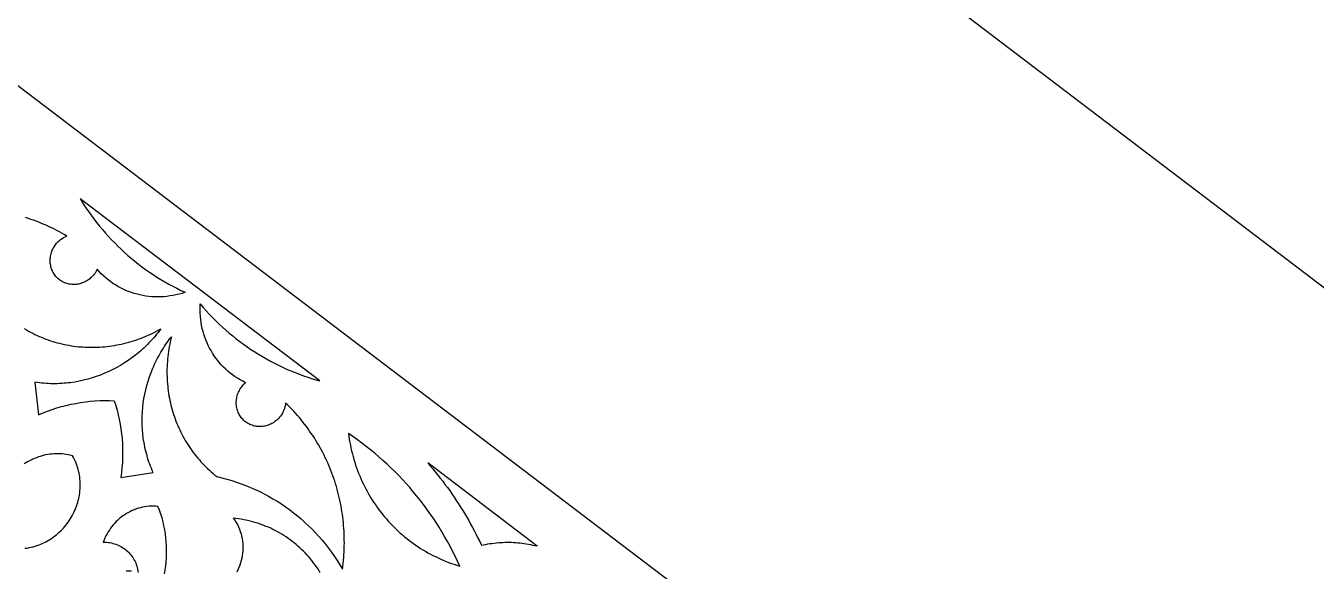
# Model space of a CAD drawing. Extents: x -1429 to -724, y 80 to 630.
# Drawn here: x -910.9 to -787.9, y 460.4 to 512.4 of the extents above; entities that cross this region are included whole.
import ezdxf

# ---------------------------------------------------------------- set-up
doc = ezdxf.new("R2010")
doc.units = 0
doc.layers.add('LAYER_1', color=18, linetype='CONTINUOUS')

msp = doc.modelspace()

# ---------------------------------------------------------------- linework, layer by layer
at = {"layer": 'LAYER_1'}
for points in [[(-724.3, 439.67), (-724.3, 79.67), (-1429.3, 79.67), (-1429.3, 629.67), (-974.3, 629.67)], [(-784.3, 144.67), (-1369.3, 144.67), (-1369.3, 569.67), (-994.51, 569.67), (-784.3, 409.91)], [(-880.1, 473.24), (-880.05, 472.96), (-880, 472.68), (-879.95, 472.4), (-879.89, 472.13), (-879.83, 471.86), (-879.76, 471.58), (-879.69, 471.32), (-879.62, 471.05), (-879.53, 470.78), (-879.45, 470.52), (-879.36, 470.26), (-879.26, 470), (-879.17, 469.75), (-879.06, 469.49), (-878.96, 469.24), (-878.84, 468.99), (-878.73, 468.75), (-878.61, 468.5), (-878.48, 468.26), (-878.36, 468.02), (-878.22, 467.79), (-878.09, 467.55), (-877.95, 467.32), (-877.8, 467.09), (-877.65, 466.87), (-877.5, 466.65), (-877.35, 466.43), (-877.19, 466.21), (-877.02, 466), (-876.86, 465.79), (-876.68, 465.58), (-876.51, 465.38), (-876.33, 465.18), (-876.15, 464.98), (-875.97, 464.78), (-875.78, 464.59), (-875.59, 464.41), (-875.39, 464.22), (-875.19, 464.04), (-874.99, 463.86), (-874.78, 463.69), (-874.58, 463.52), (-874.36, 463.36), (-874.15, 463.19), (-873.93, 463.04), (-873.71, 462.88), (-873.49, 462.73), (-873.26, 462.58), (-873.03, 462.44), (-872.8, 462.3), (-872.56, 462.17), (-872.32, 462.04), (-872.08, 461.91), (-871.84, 461.79), (-871.59, 461.67), (-871.34, 461.56), (-871.09, 461.45), (-870.83, 461.34), (-870.58, 461.24), (-870.32, 461.15), (-870.05, 461.06), (-869.79, 460.97), (-869.52, 460.89), (-869.74, 461.37), (-869.97, 461.84), (-870.2, 462.32), (-870.45, 462.78), (-870.7, 463.25), (-870.96, 463.7), (-871.22, 464.16), (-871.49, 464.6), (-871.78, 465.04), (-872.06, 465.48), (-872.36, 465.91), (-872.66, 466.33), (-872.97, 466.75), (-873.29, 467.17), (-873.61, 467.57), (-873.95, 467.98), (-874.28, 468.37), (-874.63, 468.76), (-874.98, 469.14), (-875.34, 469.52), (-875.7, 469.89), (-876.08, 470.25), (-876.45, 470.61), (-876.84, 470.96), (-877.23, 471.31), (-877.63, 471.64), (-878.03, 471.97), (-878.44, 472.3), (-878.85, 472.61), (-879.27, 472.92), (-879.7, 473.23), (-880.14, 473.52)], [(-872.33, 470.44), (-872.09, 470.15), (-871.85, 469.86), (-871.61, 469.57), (-871.38, 469.28), (-871.15, 468.98), (-870.93, 468.68), (-870.7, 468.38), (-870.48, 468.08), (-870.27, 467.77), (-870.06, 467.46), (-869.85, 467.15), (-869.64, 466.84), (-869.44, 466.52), (-869.24, 466.2), (-869.05, 465.88), (-868.86, 465.55), (-868.67, 465.23), (-868.49, 464.9), (-868.31, 464.57), (-868.13, 464.23), (-867.96, 463.9), (-867.79, 463.56), (-867.62, 463.22), (-867.46, 462.88), (-867.26, 462.92), (-867.05, 462.96), (-866.85, 463), (-866.64, 463.03), (-866.44, 463.06), (-866.23, 463.09), (-866.02, 463.11), (-865.82, 463.13), (-865.61, 463.14), (-865.41, 463.15), (-865.2, 463.16), (-865, 463.16), (-864.79, 463.16), (-864.59, 463.16), (-864.39, 463.15), (-864.18, 463.14), (-863.98, 463.12), (-863.78, 463.1), (-863.58, 463.08), (-863.38, 463.05), (-863.18, 463.02), (-862.98, 462.98), (-862.78, 462.95), (-862.58, 462.9), (-862.39, 462.86), (-862.19, 462.81), (-862.15, 462.8), (-872.57, 470.72)]]:
    msp.add_lwpolyline(points, close=True, dxfattribs=at)
for points in [[(-911.03, 483.52), (-910.83, 483.41), (-910.63, 483.29), (-910.43, 483.18), (-910.22, 483.08), (-910.02, 482.97), (-909.81, 482.88), (-909.6, 482.78), (-909.39, 482.69), (-909.18, 482.61), (-908.97, 482.52), (-908.75, 482.45), (-908.54, 482.37), (-908.32, 482.3), (-908.1, 482.24), (-907.88, 482.18), (-907.66, 482.12), (-907.44, 482.06), (-907.22, 482.02), (-907, 481.97), (-906.77, 481.93), (-906.55, 481.89), (-906.32, 481.86), (-906.1, 481.83), (-905.87, 481.8), (-905.64, 481.78), (-905.42, 481.77), (-905.19, 481.75), (-904.96, 481.74), (-904.73, 481.74), (-904.5, 481.74), (-904.27, 481.74), (-904.04, 481.75), (-903.81, 481.76), (-903.59, 481.78), (-903.36, 481.8), (-903.13, 481.82), (-902.9, 481.85), (-902.67, 481.88), (-902.44, 481.92), (-902.21, 481.96), (-901.98, 482), (-901.75, 482.05), (-901.53, 482.1), (-901.3, 482.16), (-901.07, 482.22), (-900.85, 482.28), (-900.62, 482.35), (-900.4, 482.43), (-900.18, 482.5), (-899.95, 482.59), (-899.73, 482.67), (-899.51, 482.76), (-899.29, 482.85), (-899.07, 482.95), (-898.85, 483.06), (-898.64, 483.16), (-898.42, 483.27), (-898.21, 483.39), (-898, 483.51), (-898.13, 483.33), (-898.27, 483.15), (-898.41, 482.98), (-898.55, 482.81), (-898.69, 482.64), (-898.84, 482.48), (-898.99, 482.32), (-899.14, 482.16), (-899.29, 482), (-899.45, 481.85), (-899.61, 481.7), (-899.77, 481.55), (-899.93, 481.41), (-900.09, 481.27), (-900.26, 481.13), (-900.43, 480.99), (-900.77, 480.73), (-901.12, 480.48), (-901.48, 480.25), (-901.85, 480.02), (-902.22, 479.81), (-902.59, 479.61), (-902.98, 479.43), (-903.37, 479.26), (-903.76, 479.1), (-904.16, 478.95), (-904.56, 478.82), (-904.96, 478.7), (-905.37, 478.6), (-905.79, 478.51), (-906.2, 478.43), (-906.62, 478.37), (-906.83, 478.34), (-907.04, 478.32), (-907.25, 478.31), (-907.46, 478.29), (-907.67, 478.28), (-907.88, 478.27), (-908.1, 478.27), (-908.31, 478.27), (-908.52, 478.27), (-908.73, 478.28), (-908.94, 478.29), (-909.16, 478.31), (-909.37, 478.33), (-909.58, 478.35), (-909.8, 478.38), (-910.01, 478.41), (-909.67, 475.31), (-909.23, 475.49), (-908.8, 475.66), (-908.36, 475.82), (-907.91, 475.96), (-907.47, 476.09), (-907.02, 476.21), (-906.57, 476.31), (-906.12, 476.4), (-905.66, 476.48), (-905.2, 476.55), (-904.75, 476.6), (-904.29, 476.63), (-903.83, 476.66), (-903.37, 476.67), (-902.91, 476.66), (-902.45, 476.64), (-902.45, 476.64), (-902.45, 476.64), (-902.45, 476.64), (-902.45, 476.64), (-902.31, 476.2), (-902.18, 475.76), (-902.07, 475.31), (-901.97, 474.87), (-901.88, 474.41), (-901.81, 473.96), (-901.75, 473.5), (-901.71, 473.04), (-901.68, 472.58), (-901.66, 472.12), (-901.65, 471.65), (-901.66, 471.19), (-901.68, 470.72), (-901.72, 470.26), (-901.77, 469.79), (-901.83, 469.33), (-898.75, 469.82), (-898.83, 470.01), (-898.91, 470.21), (-898.99, 470.41), (-899.07, 470.61), (-899.14, 470.81), (-899.21, 471.01), (-899.27, 471.22), (-899.33, 471.42), (-899.39, 471.62), (-899.44, 471.83), (-899.49, 472.03), (-899.53, 472.24), (-899.58, 472.45), (-899.61, 472.66), (-899.65, 472.87), (-899.68, 473.07), (-899.73, 473.49), (-899.77, 473.91), (-899.79, 474.34), (-899.8, 474.76), (-899.79, 475.18), (-899.77, 475.6), (-899.73, 476.03), (-899.68, 476.45), (-899.62, 476.87), (-899.54, 477.28), (-899.45, 477.7), (-899.34, 478.11), (-899.22, 478.52), (-899.09, 478.93), (-898.94, 479.34), (-898.78, 479.74), (-898.69, 479.93), (-898.61, 480.13), (-898.51, 480.33), (-898.42, 480.52), (-898.32, 480.72), (-898.21, 480.91), (-898.11, 481.1), (-898, 481.29), (-897.89, 481.48), (-897.77, 481.66), (-897.65, 481.85), (-897.53, 482.03), (-897.4, 482.21), (-897.27, 482.39), (-897.14, 482.57), (-897, 482.75), (-897.06, 482.51), (-897.11, 482.27), (-897.16, 482.04), (-897.21, 481.8), (-897.25, 481.56), (-897.29, 481.33), (-897.32, 481.09), (-897.35, 480.85), (-897.37, 480.62), (-897.39, 480.38), (-897.41, 480.14), (-897.42, 479.91), (-897.43, 479.67), (-897.43, 479.44), (-897.43, 479.2), (-897.42, 478.97), (-897.41, 478.74), (-897.4, 478.5), (-897.38, 478.27), (-897.36, 478.04), (-897.34, 477.81), (-897.31, 477.58), (-897.27, 477.35), (-897.24, 477.12), (-897.19, 476.9), (-897.15, 476.67), (-897.1, 476.45), (-897.05, 476.23), (-896.99, 476), (-896.93, 475.78), (-896.86, 475.56), (-896.79, 475.35), (-896.72, 475.13), (-896.65, 474.91), (-896.57, 474.7), (-896.48, 474.49), (-896.39, 474.28), (-896.3, 474.07), (-896.21, 473.86), (-896.11, 473.66), (-896.01, 473.46), (-895.9, 473.26), (-895.79, 473.06), (-895.68, 472.86), (-895.56, 472.66), (-895.44, 472.47), (-895.31, 472.28), (-895.19, 472.09), (-895.05, 471.91), (-894.92, 471.72), (-894.78, 471.54), (-894.64, 471.36), (-894.49, 471.18), (-894.34, 471.01), (-894.19, 470.84), (-894.03, 470.67), (-893.88, 470.5), (-893.71, 470.34), (-893.55, 470.18), (-893.38, 470.02), (-893.2, 469.87), (-893.03, 469.72), (-892.85, 469.57), (-892.66, 469.42), (-892.19, 469.31), (-891.72, 469.18), (-891.26, 469.05), (-890.8, 468.9), (-890.35, 468.74), (-889.9, 468.57), (-889.45, 468.39), (-889.02, 468.19), (-888.59, 467.99), (-888.16, 467.78), (-887.74, 467.55), (-887.33, 467.31), (-886.92, 467.07), (-886.52, 466.81), (-886.13, 466.55), (-885.75, 466.27), (-885.37, 465.98), (-885, 465.69), (-884.63, 465.38), (-884.28, 465.06), (-883.93, 464.74), (-883.59, 464.41), (-883.26, 464.06), (-882.94, 463.71), (-882.63, 463.35), (-882.33, 462.98), (-882.03, 462.6), (-881.74, 462.22), (-881.47, 461.82), (-881.2, 461.42), (-880.94, 461.01), (-880.7, 460.59), (-880.66, 460.87), (-880.63, 461.15), (-880.6, 461.43), (-880.58, 461.7), (-880.56, 461.98), (-880.55, 462.26), (-880.53, 462.54), (-880.53, 462.82), (-880.52, 463.09), (-880.53, 463.37), (-880.53, 463.65), (-880.54, 463.92), (-880.55, 464.2), (-880.57, 464.47), (-880.59, 464.74), (-880.61, 465.01), (-880.64, 465.29), (-880.67, 465.56), (-880.71, 465.83), (-880.75, 466.1), (-880.79, 466.36), (-880.84, 466.63), (-880.89, 466.9), (-880.95, 467.16), (-881.01, 467.43), (-881.07, 467.69), (-881.14, 467.95), (-881.21, 468.21), (-881.28, 468.47), (-881.36, 468.73), (-881.44, 468.98), (-881.53, 469.24), (-881.62, 469.49), (-881.71, 469.74), (-881.8, 470), (-881.9, 470.24), (-882.01, 470.49), (-882.11, 470.74), (-882.23, 470.98), (-882.34, 471.22), (-882.46, 471.46), (-882.58, 471.7), (-882.7, 471.94), (-882.83, 472.17), (-882.96, 472.41), (-883.1, 472.64), (-883.24, 472.87), (-883.38, 473.1), (-883.53, 473.32), (-883.67, 473.54), (-883.83, 473.76), (-883.98, 473.98), (-884.14, 474.2), (-884.31, 474.41), (-884.47, 474.62), (-884.64, 474.83), (-884.81, 475.04), (-884.99, 475.24), (-885.17, 475.45), (-885.35, 475.65), (-885.54, 475.84), (-885.73, 476.04), (-885.92, 476.23), (-886.12, 476.42), (-886.14, 476.25), (-886.18, 476.08), (-886.22, 475.92), (-886.28, 475.76), (-886.35, 475.61), (-886.43, 475.45), (-886.52, 475.31), (-886.62, 475.17), (-886.7, 475.07), (-886.78, 474.98), (-886.86, 474.89), (-886.95, 474.81), (-887.05, 474.73), (-887.14, 474.66), (-887.24, 474.59), (-887.34, 474.52), (-887.44, 474.47), (-887.54, 474.41), (-887.65, 474.37), (-887.76, 474.33), (-887.87, 474.29), (-887.98, 474.26), (-888.09, 474.23), (-888.2, 474.21), (-888.31, 474.2), (-888.43, 474.19), (-888.54, 474.18), (-888.65, 474.18), (-888.77, 474.19), (-888.88, 474.2), (-888.99, 474.22), (-889.1, 474.24), (-889.21, 474.27), (-889.32, 474.31), (-889.43, 474.35), (-889.53, 474.39), (-889.64, 474.45), (-889.74, 474.51), (-889.84, 474.57), (-889.94, 474.64), (-890.03, 474.71), (-890.12, 474.79), (-890.2, 474.88), (-890.28, 474.96), (-890.35, 475.05), (-890.42, 475.14), (-890.48, 475.24), (-890.54, 475.34), (-890.59, 475.44), (-890.64, 475.54), (-890.68, 475.65), (-890.71, 475.75), (-890.74, 475.86), (-890.77, 475.97), (-890.79, 476.09), (-890.81, 476.2), (-890.82, 476.31), (-890.82, 476.43), (-890.82, 476.54), (-890.81, 476.66), (-890.8, 476.77), (-890.78, 476.89), (-890.76, 477), (-890.73, 477.11), (-890.7, 477.23), (-890.66, 477.34), (-890.61, 477.45), (-890.56, 477.56), (-890.51, 477.67), (-890.44, 477.77), (-890.38, 477.88), (-890.3, 477.98), (-890.22, 478.08), (-890.12, 478.19), (-890.03, 478.28), (-889.93, 478.37), (-890.19, 478.5), (-890.45, 478.64), (-890.7, 478.79), (-890.94, 478.94), (-891.17, 479.11), (-891.4, 479.28), (-891.62, 479.46), (-891.83, 479.65), (-892.03, 479.85), (-892.23, 480.05), (-892.41, 480.27), (-892.59, 480.48), (-892.77, 480.71), (-892.93, 480.94), (-893.08, 481.17), (-893.23, 481.42), (-893.36, 481.66), (-893.49, 481.92), (-893.61, 482.17), (-893.72, 482.44), (-893.82, 482.7), (-893.91, 482.98), (-893.99, 483.25), (-894.06, 483.53), (-894.12, 483.81), (-894.17, 484.1), (-894.21, 484.39), (-894.24, 484.68), (-894.26, 484.98), (-894.27, 485.27), (-894.27, 485.57), (-894.26, 485.87), (-893.97, 485.54), (-893.68, 485.21), (-893.39, 484.89), (-893.09, 484.58), (-892.78, 484.27), (-892.47, 483.97), (-892.15, 483.67), (-891.83, 483.38), (-891.5, 483.1), (-891.16, 482.83), (-890.83, 482.56), (-890.48, 482.29), (-890.13, 482.04), (-889.78, 481.79), (-889.42, 481.54), (-889.06, 481.31), (-888.7, 481.08), (-888.33, 480.86), (-887.95, 480.64), (-887.57, 480.43), (-887.19, 480.23), (-886.8, 480.04), (-886.41, 479.85), (-886.02, 479.67), (-885.62, 479.5), (-885.21, 479.33), (-884.81, 479.17), (-884.4, 479.02), (-883.99, 478.88), (-883.57, 478.75), (-883.15, 478.62), (-882.85, 478.53), (-905.71, 495.9), (-905.63, 495.78), (-905.4, 495.41), (-905.16, 495.04), (-904.91, 494.68), (-904.66, 494.32), (-904.4, 493.97), (-904.13, 493.63), (-903.86, 493.29), (-903.58, 492.96), (-903.3, 492.63), (-903.01, 492.31), (-902.72, 491.99), (-902.41, 491.68), (-902.11, 491.37), (-901.8, 491.08), (-901.48, 490.78), (-901.15, 490.5), (-900.83, 490.22), (-900.49, 489.94), (-900.15, 489.67), (-899.81, 489.41), (-899.46, 489.16), (-899.1, 488.91), (-898.75, 488.67), (-898.38, 488.43), (-898.01, 488.2), (-897.64, 487.98), (-897.26, 487.77), (-896.88, 487.56), (-896.49, 487.36), (-896.1, 487.16), (-895.7, 486.98), (-895.99, 486.88), (-896.28, 486.8), (-896.57, 486.73), (-896.86, 486.67), (-897.15, 486.63), (-897.44, 486.59), (-897.73, 486.56), (-898.01, 486.55), (-898.3, 486.54), (-898.59, 486.55), (-898.87, 486.56), (-899.16, 486.59), (-899.44, 486.62), (-899.72, 486.67), (-900, 486.73), (-900.27, 486.79), (-900.55, 486.87), (-900.81, 486.96), (-901.08, 487.05), (-901.34, 487.16), (-901.6, 487.28), (-901.85, 487.4), (-902.1, 487.54), (-902.34, 487.68), (-902.58, 487.83), (-902.81, 488), (-903.04, 488.17), (-903.26, 488.35), (-903.48, 488.54), (-903.69, 488.74), (-903.89, 488.95), (-904.08, 489.17), (-904.14, 489.05), (-904.21, 488.94), (-904.28, 488.82), (-904.36, 488.71), (-904.44, 488.61), (-904.52, 488.52), (-904.61, 488.43), (-904.7, 488.35), (-904.79, 488.27), (-904.88, 488.2), (-904.98, 488.13), (-905.08, 488.07), (-905.18, 488.01), (-905.29, 487.96), (-905.39, 487.91), (-905.5, 487.87), (-905.61, 487.83), (-905.72, 487.8), (-905.83, 487.77), (-905.95, 487.75), (-906.06, 487.74), (-906.17, 487.73), (-906.28, 487.72), (-906.4, 487.73), (-906.51, 487.73), (-906.62, 487.75), (-906.74, 487.76), (-906.85, 487.79), (-906.96, 487.82), (-907.07, 487.85), (-907.17, 487.89), (-907.28, 487.94), (-907.38, 487.99), (-907.48, 488.05), (-907.58, 488.11), (-907.68, 488.18), (-907.77, 488.26), (-907.86, 488.34), (-907.94, 488.42), (-908.02, 488.5), (-908.09, 488.59), (-908.16, 488.69), (-908.22, 488.78), (-908.28, 488.88), (-908.33, 488.98), (-908.38, 489.08), (-908.42, 489.19), (-908.46, 489.3), (-908.49, 489.41), (-908.51, 489.52), (-908.53, 489.63), (-908.55, 489.74), (-908.56, 489.86), (-908.56, 489.97), (-908.56, 490.08), (-908.56, 490.2), (-908.54, 490.31), (-908.53, 490.43), (-908.5, 490.54), (-908.47, 490.66), (-908.44, 490.77), (-908.4, 490.88), (-908.36, 490.99), (-908.31, 491.1), (-908.25, 491.21), (-908.19, 491.32), (-908.12, 491.42), (-908.04, 491.52), (-907.94, 491.65), (-907.82, 491.78), (-907.69, 491.9), (-907.56, 492), (-907.42, 492.1), (-907.28, 492.19), (-907.13, 492.27), (-906.97, 492.34), (-907.21, 492.48), (-907.44, 492.61), (-907.68, 492.74), (-907.92, 492.87), (-908.16, 492.99), (-908.4, 493.11), (-908.64, 493.23), (-908.89, 493.34), (-909.14, 493.45), (-909.38, 493.55), (-909.63, 493.65), (-909.88, 493.75), (-910.14, 493.84), (-910.39, 493.93), (-910.64, 494.02), (-910.9, 494.1)], [(-910.96, 462.59), (-910.76, 462.61), (-910.56, 462.65), (-910.37, 462.69), (-910.18, 462.74), (-909.99, 462.79), (-909.8, 462.85), (-909.62, 462.92), (-909.44, 462.99), (-909.26, 463.07), (-909.09, 463.15), (-908.92, 463.24), (-908.75, 463.33), (-908.59, 463.43), (-908.43, 463.53), (-908.27, 463.64), (-908.12, 463.76), (-907.97, 463.87), (-907.83, 464), (-907.69, 464.12), (-907.55, 464.25), (-907.42, 464.39), (-907.29, 464.52), (-907.17, 464.67), (-907.05, 464.81), (-906.93, 464.96), (-906.82, 465.11), (-906.72, 465.27), (-906.61, 465.42), (-906.52, 465.59), (-906.43, 465.75), (-906.34, 465.92), (-906.26, 466.08), (-906.18, 466.26), (-906.11, 466.43), (-906.05, 466.6), (-905.99, 466.78), (-905.93, 466.96), (-905.88, 467.14), (-905.84, 467.32), (-905.8, 467.51), (-905.77, 467.69), (-905.74, 467.87), (-905.72, 468.06), (-905.7, 468.25), (-905.69, 468.44), (-905.69, 468.62), (-905.69, 468.81), (-905.7, 469), (-905.72, 469.19), (-905.74, 469.38), (-905.77, 469.57), (-905.81, 469.76), (-905.85, 469.94), (-905.9, 470.13), (-905.95, 470.32), (-906.02, 470.5), (-906.09, 470.69), (-906.16, 470.87), (-906.25, 471.05), (-906.34, 471.23), (-906.44, 471.41), (-906.64, 471.46), (-906.84, 471.5), (-907.03, 471.54), (-907.23, 471.56), (-907.43, 471.58), (-907.62, 471.59), (-907.82, 471.6), (-908.01, 471.59), (-908.2, 471.59), (-908.39, 471.57), (-908.58, 471.55), (-908.77, 471.52), (-908.96, 471.49), (-909.14, 471.45), (-909.33, 471.4), (-909.51, 471.35), (-909.68, 471.29), (-909.86, 471.22), (-910.04, 471.15), (-910.21, 471.08), (-910.38, 471), (-910.54, 470.91), (-910.71, 470.82), (-910.87, 470.73), (-911.03, 470.63)], [(-897.67, 460.14), (-897.6, 460.53), (-897.54, 460.91), (-897.5, 461.29), (-897.48, 461.67), (-897.46, 462.06), (-897.46, 462.44), (-897.47, 462.82), (-897.49, 463.21), (-897.53, 463.59), (-897.58, 463.97), (-897.64, 464.35), (-897.71, 464.73), (-897.8, 465.1), (-897.9, 465.48), (-898.02, 465.85), (-898.15, 466.21), (-898.29, 466.58), (-898.5, 466.59), (-898.71, 466.6), (-898.92, 466.6), (-899.13, 466.59), (-899.34, 466.57), (-899.54, 466.54), (-899.75, 466.5), (-899.95, 466.45), (-900.15, 466.4), (-900.34, 466.34), (-900.54, 466.26), (-900.73, 466.19), (-900.91, 466.1), (-901.1, 466), (-901.28, 465.9), (-901.45, 465.79), (-901.62, 465.67), (-901.79, 465.55), (-901.95, 465.42), (-902.11, 465.28), (-902.26, 465.14), (-902.4, 464.99), (-902.54, 464.83), (-902.68, 464.67), (-902.8, 464.5), (-902.92, 464.33), (-903.04, 464.15), (-903.14, 463.96), (-903.24, 463.77), (-903.34, 463.58), (-903.42, 463.38), (-903.5, 463.17), (-903.34, 463.17), (-903.18, 463.16), (-903.03, 463.15), (-902.87, 463.13), (-902.72, 463.1), (-902.58, 463.06), (-902.43, 463.02), (-902.29, 462.97), (-902.15, 462.92), (-902.01, 462.86), (-901.88, 462.79), (-901.75, 462.72), (-901.63, 462.64), (-901.51, 462.56), (-901.39, 462.47), (-901.28, 462.38), (-901.17, 462.28), (-901.06, 462.18), (-900.96, 462.07), (-900.87, 461.95), (-900.78, 461.84), (-900.69, 461.72), (-900.61, 461.59), (-900.54, 461.46), (-900.47, 461.32), (-900.41, 461.19), (-900.35, 461.05), (-900.3, 460.9), (-900.26, 460.75), (-900.22, 460.6), (-900.19, 460.45), (-900.17, 460.29)], [(-882.81, 460.25), (-882.93, 460.45), (-883.06, 460.65), (-883.2, 460.85), (-883.34, 461.04), (-883.48, 461.24), (-883.63, 461.42), (-883.78, 461.61), (-883.93, 461.79), (-884.09, 461.97), (-884.26, 462.14), (-884.42, 462.31), (-884.59, 462.48), (-884.77, 462.64), (-884.94, 462.8), (-885.12, 462.95), (-885.31, 463.11), (-885.5, 463.25), (-885.69, 463.4), (-885.88, 463.53), (-886.08, 463.67), (-886.28, 463.8), (-886.48, 463.93), (-886.69, 464.05), (-886.9, 464.17), (-887.11, 464.28), (-887.33, 464.39), (-887.54, 464.49), (-887.76, 464.59), (-887.99, 464.68), (-888.21, 464.77), (-888.44, 464.86), (-888.67, 464.94), (-888.91, 465.01), (-889.14, 465.08), (-889.38, 465.15), (-889.62, 465.21), (-889.87, 465.26), (-890.11, 465.31), (-890.36, 465.35), (-890.61, 465.39), (-890.86, 465.43), (-891.11, 465.45), (-890.97, 465.26), (-890.84, 465.05), (-890.72, 464.84), (-890.62, 464.63), (-890.52, 464.41), (-890.44, 464.19), (-890.37, 463.97), (-890.31, 463.74), (-890.26, 463.51), (-890.23, 463.28), (-890.2, 463.05), (-890.19, 462.82), (-890.19, 462.58), (-890.19, 462.35), (-890.22, 462.12), (-890.25, 461.88), (-890.29, 461.65), (-890.34, 461.42), (-890.41, 461.2), (-890.48, 460.97), (-890.57, 460.75), (-890.66, 460.53), (-890.77, 460.32)], [(-900.82, 460.4), (-900.99, 460.41), (-901.15, 460.41), (-901.32, 460.4)]]:
    msp.add_lwpolyline(points, dxfattribs=at)

doc.saveas('drawing.dxf')
